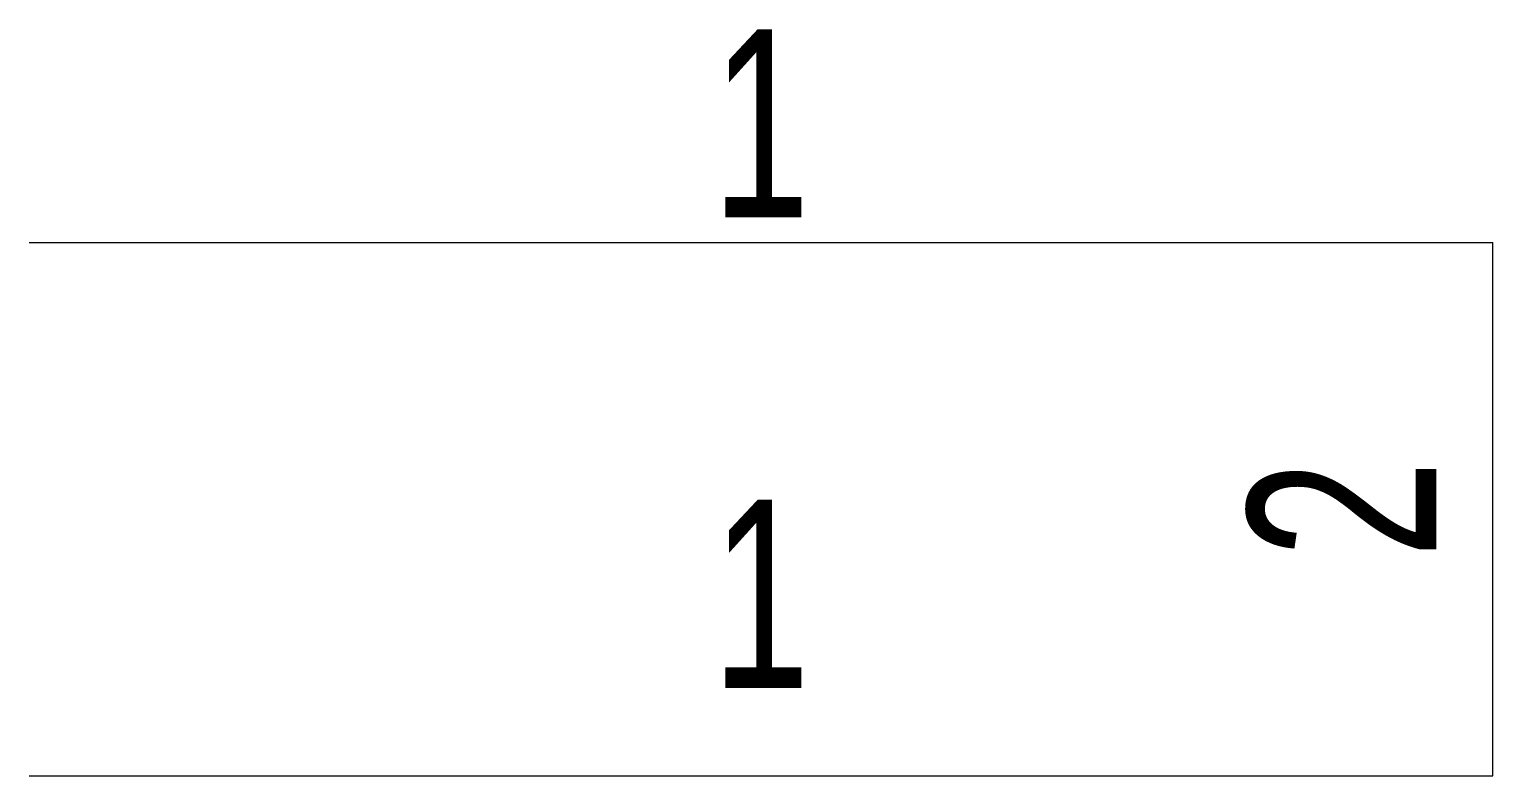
# Model space of a CAD drawing. Extents: x 3851.7 to 3865.7, y 4276.5 to 4283.7.
import ezdxf
from ezdxf.enums import TextEntityAlignment as Align

# ---------------------------------------------------------------- set-up
doc = ezdxf.new("R2010")
doc.units = 0
doc.header["$MEASUREMENT"] = 0
doc.layers.add('1', color=1, linetype='Continuous')
doc.layers.add('3', color=3, linetype='Continuous')
doc.styles.add('2', font='vn_vni.shx', dxfattribs={"width": 0.7, "height": 1.8})

msp = doc.modelspace()

# ---------------------------------------------------------------- linework, layer by layer
at = {"layer": '3'}
for p, q in [((3851.67, 4281.617), (3865.659, 4281.617)), ((3865.659, 4276.517), (3865.659, 4281.617)), ((3851.67, 4276.517), (3865.659, 4276.517))]:
    msp.add_line(p, q, dxfattribs=at)

# ---------------------------------------------------------------- texts
at = {"layer": '1', "style": '2', "width": 0.7}
for p in [(3858.665, 4281.317), (3858.665, 4276.817)]:
    msp.add_attdef('1', text='0', height=1.8, dxfattribs=at).set_placement(p, align=Align.BOTTOM_CENTER)
msp.add_attdef('2', text='', height=1.8, rotation=90, dxfattribs=at).set_placement((3865.659, 4279.067), align=Align.BOTTOM_CENTER)

doc.saveas('drawing.dxf')
